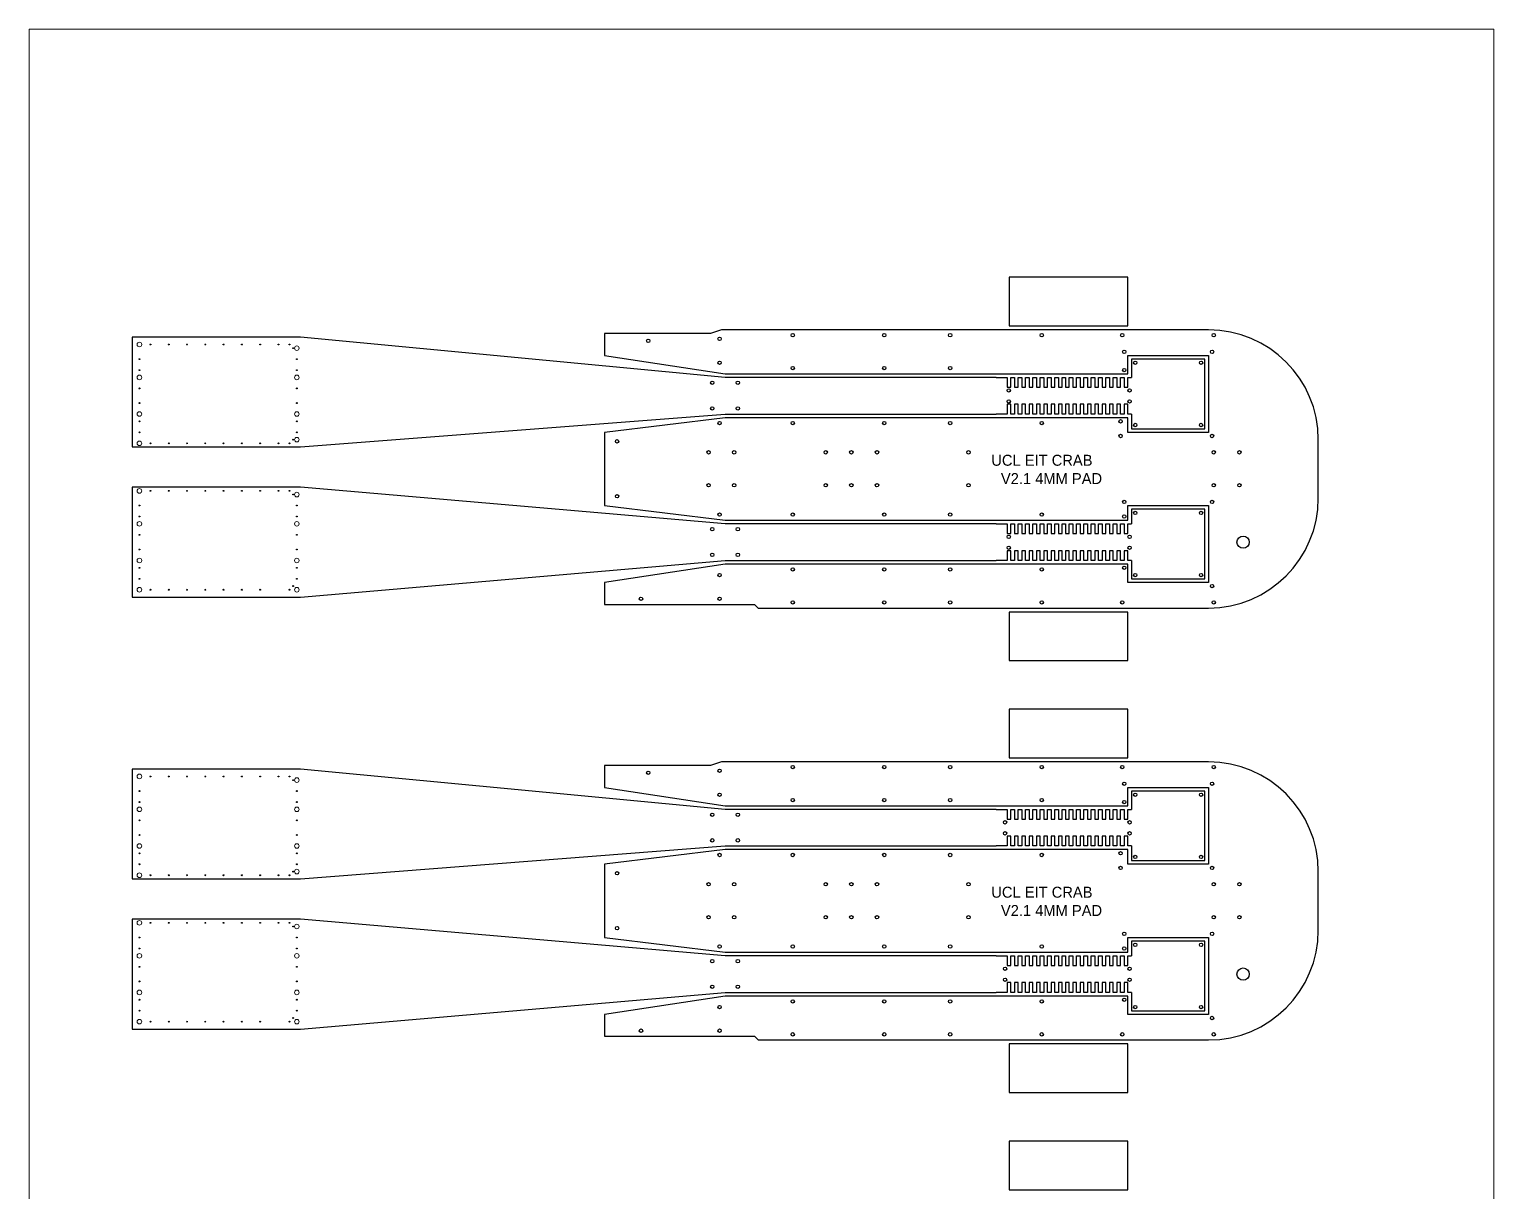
# Model space of a CAD drawing. Header units: millimetres. Extents: x 43.3 to 83.3, y 94.2 to 164.2.
# Drawn here: x 43.29 to 83.29, y 132.45 to 164.21 of the extents above; entities that cross this region are included whole.
import ezdxf

# ---------------------------------------------------------------- set-up
doc = ezdxf.new("R2010")
doc.units = ezdxf.units.MM
doc.layers.add('Foil', color=5, linetype='Continuous')

msp = doc.modelspace()

# ---------------------------------------------------------------- linework, layer by layer
at = {"layer": 'Foil', "linetype": 'Continuous', "lineweight": 0}
for p, q in [((43.292, 94.211), (43.292, 164.211)), ((43.292, 164.211), (83.292, 164.211)), ((83.292, 164.211), (83.292, 94.211))]:
    msp.add_line(p, q, dxfattribs=at)
at = {"layer": 'Foil'}
for p, q in [((73.2, 157.436), (70.057, 157.436)), ((70.057, 157.436), (70.057, 156.11)), ((73.3, 157.436), (73.2, 157.436)), ((73.3, 156.11), (73.3, 157.436)), ((62.2, 156), (61.9, 155.9)), ((69.7, 156), (62.2, 156)), ((73.4, 156), (69.7, 156)), ((70.057, 156.11), (73.2, 156.11)), ((73.2, 156.11), (73.3, 156.11)), ((75.4, 156), (73.4, 156)), ((75.5, 156), (75.4, 156)), ((50.7, 155.8), (46.1, 155.8)), ((46.1, 155.8), (46.1, 152.8)), ((62.3, 154.7), (50.7, 155.8)), ((61.9, 155.9), (59, 155.9)), ((59, 155.9), (59, 155.3)), ((59, 155.3), (62.3, 154.8)), ((73.3, 154.8), (73.3, 155.3)), ((73.3, 155.3), (73.4, 155.3)), ((73.4, 155.3), (75.5, 155.3)), ((75.4, 155.2), (73.4, 155.2)), ((73.4, 155.2), (73.4, 154.7)), ((75.4, 153.3), (75.4, 155.2)), ((75.5, 155.3), (75.5, 154.2)), ((62.3, 154.8), (62.4, 154.8)), ((62.4, 154.8), (67.1, 154.8)), ((67.1, 154.8), (69.7, 154.8)), ((69.7, 154.8), (73.3, 154.8)), ((66.9, 154.7), (62.3, 154.7)), ((69.7, 154.7), (66.9, 154.7)), ((69.7, 154.7), (70, 154.7)), ((70, 154.7), (70, 154.433)), ((70, 154.433), (70.1, 154.433)), ((70.1, 154.433), (70.1, 154.7)), ((70.1, 154.7), (70.2, 154.7)), ((70.2, 154.7), (70.2, 154.433)), ((70.2, 154.433), (70.3, 154.433)), ((70.3, 154.433), (70.3, 154.7)), ((70.3, 154.7), (70.4, 154.7)), ((70.4, 154.7), (70.4, 154.433)), ((70.4, 154.433), (70.5, 154.433)), ((70.5, 154.433), (70.5, 154.7)), ((70.5, 154.7), (70.6, 154.7)), ((70.6, 154.7), (70.6, 154.433)), ((70.6, 154.433), (70.7, 154.433)), ((70.7, 154.433), (70.7, 154.7)), ((70.7, 154.7), (70.8, 154.7)), ((70.8, 154.7), (70.8, 154.433)), ((70.8, 154.433), (70.9, 154.433)), ((70.9, 154.433), (70.9, 154.7)), ((70.9, 154.7), (71, 154.7)), ((71, 154.7), (71, 154.433)), ((71, 154.433), (71.1, 154.433)), ((71.1, 154.433), (71.1, 154.7)), ((71.1, 154.7), (71.2, 154.7)), ((71.2, 154.7), (71.2, 154.433)), ((71.2, 154.433), (71.3, 154.433)), ((71.3, 154.433), (71.3, 154.7)), ((71.3, 154.7), (71.4, 154.7)), ((71.4, 154.7), (71.4, 154.433)), ((71.4, 154.433), (71.5, 154.433)), ((71.5, 154.433), (71.5, 154.7)), ((71.5, 154.7), (71.6, 154.7)), ((71.6, 154.7), (71.6, 154.433)), ((71.6, 154.433), (71.7, 154.433)), ((71.7, 154.433), (71.7, 154.7)), ((71.7, 154.7), (71.8, 154.7)), ((71.8, 154.7), (71.8, 154.433)), ((71.8, 154.433), (71.9, 154.433)), ((71.9, 154.433), (71.9, 154.7)), ((71.9, 154.7), (72, 154.7)), ((72, 154.7), (72, 154.433)), ((72, 154.433), (72.1, 154.433)), ((72.1, 154.433), (72.1, 154.7)), ((72.1, 154.7), (72.2, 154.7)), ((72.2, 154.7), (72.2, 154.433)), ((72.2, 154.433), (72.3, 154.433)), ((72.3, 154.433), (72.3, 154.7)), ((72.3, 154.7), (72.4, 154.7)), ((72.4, 154.7), (72.4, 154.433)), ((72.4, 154.433), (72.5, 154.433)), ((72.5, 154.433), (72.5, 154.7)), ((72.5, 154.7), (72.6, 154.7)), ((72.6, 154.7), (72.6, 154.433)), ((72.6, 154.433), (72.7, 154.433)), ((72.7, 154.433), (72.7, 154.7)), ((72.7, 154.7), (72.8, 154.7)), ((72.8, 154.7), (72.8, 154.433)), ((72.8, 154.433), (72.9, 154.433)), ((72.9, 154.433), (72.9, 154.7)), ((72.9, 154.7), (73, 154.7)), ((73, 154.7), (73, 154.433)), ((73, 154.433), (73.1, 154.433)), ((73.1, 154.433), (73.1, 154.7)), ((73.1, 154.7), (73.2, 154.7)), ((73.2, 154.7), (73.2, 154.433)), ((73.2, 154.433), (73.3, 154.433)), ((73.3, 154.433), (73.3, 154.7)), ((73.3, 154.7), (73.4, 154.7)), ((75.5, 154.2), (75.5, 153.2)), ((50.7, 152.8), (62.3, 153.7)), ((62.3, 153.6), (59, 153.2)), ((62.3, 153.7), (63.2, 153.7)), ((63.3, 153.6), (62.3, 153.6)), ((63.2, 153.7), (66.9, 153.7)), ((67, 153.6), (63.3, 153.6)), ((66.9, 153.7), (69.7, 153.7)), ((69.7, 153.6), (67, 153.6)), ((70, 153.7), (69.7, 153.7)), ((73.2, 153.6), (69.7, 153.6)), ((70.1, 153.967), (70, 153.967)), ((70, 153.967), (70, 153.7)), ((70.1, 153.7), (70.1, 153.967)), ((70.2, 153.7), (70.1, 153.7)), ((70.3, 153.967), (70.2, 153.967)), ((70.2, 153.967), (70.2, 153.7)), ((70.3, 153.7), (70.3, 153.967)), ((70.4, 153.7), (70.3, 153.7)), ((70.5, 153.967), (70.4, 153.967)), ((70.4, 153.967), (70.4, 153.7)), ((70.5, 153.7), (70.5, 153.967)), ((70.6, 153.7), (70.5, 153.7)), ((70.7, 153.967), (70.6, 153.967)), ((70.6, 153.967), (70.6, 153.7)), ((70.7, 153.7), (70.7, 153.967)), ((70.8, 153.7), (70.7, 153.7)), ((70.9, 153.967), (70.8, 153.967)), ((70.8, 153.967), (70.8, 153.7)), ((70.9, 153.7), (70.9, 153.967)), ((71, 153.7), (70.9, 153.7)), ((71.1, 153.967), (71, 153.967)), ((71, 153.967), (71, 153.7)), ((71.1, 153.7), (71.1, 153.967)), ((71.2, 153.7), (71.1, 153.7)), ((71.3, 153.967), (71.2, 153.967)), ((71.2, 153.967), (71.2, 153.7)), ((71.3, 153.7), (71.3, 153.967)), ((71.4, 153.7), (71.3, 153.7)), ((71.5, 153.967), (71.4, 153.967)), ((71.4, 153.967), (71.4, 153.7)), ((71.5, 153.7), (71.5, 153.967)), ((71.6, 153.7), (71.5, 153.7)), ((71.7, 153.967), (71.6, 153.967)), ((71.6, 153.967), (71.6, 153.7)), ((71.7, 153.7), (71.7, 153.967)), ((71.8, 153.7), (71.7, 153.7)), ((71.9, 153.967), (71.8, 153.967)), ((71.8, 153.967), (71.8, 153.7)), ((71.9, 153.7), (71.9, 153.967)), ((72, 153.7), (71.9, 153.7)), ((72.1, 153.967), (72, 153.967)), ((72, 153.967), (72, 153.7)), ((72.1, 153.7), (72.1, 153.967)), ((72.2, 153.7), (72.1, 153.7)), ((72.3, 153.967), (72.2, 153.967)), ((72.2, 153.967), (72.2, 153.7)), ((72.3, 153.7), (72.3, 153.967)), ((72.4, 153.7), (72.3, 153.7)), ((72.5, 153.967), (72.4, 153.967)), ((72.4, 153.967), (72.4, 153.7)), ((72.5, 153.7), (72.5, 153.967)), ((72.6, 153.7), (72.5, 153.7)), ((72.7, 153.967), (72.6, 153.967)), ((72.6, 153.967), (72.6, 153.7)), ((72.7, 153.7), (72.7, 153.967)), ((72.8, 153.7), (72.7, 153.7)), ((72.9, 153.967), (72.8, 153.967)), ((72.8, 153.967), (72.8, 153.7)), ((72.9, 153.7), (72.9, 153.967)), ((73, 153.7), (72.9, 153.7)), ((73.1, 153.967), (73, 153.967)), ((73, 153.967), (73, 153.7)), ((73.1, 153.7), (73.1, 153.967)), ((73.2, 153.7), (73.1, 153.7)), ((73.3, 153.967), (73.2, 153.967)), ((73.2, 153.967), (73.2, 153.7)), ((73.3, 153.6), (73.2, 153.6)), ((73.3, 153.7), (73.3, 153.967)), ((73.4, 153.7), (73.3, 153.7)), ((73.3, 153.2), (73.3, 153.6)), ((73.4, 153.7), (73.4, 153.3)), ((59, 153.2), (59, 151.2)), ((73.4, 153.2), (73.3, 153.2)), ((73.4, 153.3), (75.4, 153.3)), ((75.5, 153.2), (73.4, 153.2)), ((46.1, 152.8), (50.7, 152.8)), ((78.5, 151.4), (78.5, 153)), ((50.7, 151.7), (46.1, 151.7)), ((46.1, 151.7), (46.1, 148.7)), ((62.3, 150.7), (50.7, 151.7)), ((59, 151.2), (62.3, 150.8)), ((73.3, 150.8), (73.3, 151.2)), ((73.3, 151.2), (73.4, 151.2)), ((73.4, 151.2), (75.5, 151.2)), ((75.5, 151.2), (75.5, 150.2)), ((62.3, 150.8), (63.4, 150.8)), ((63.4, 150.8), (67, 150.8)), ((67, 150.8), (69.7, 150.8)), ((69.7, 150.8), (73.3, 150.8)), ((75.4, 151.1), (73.4, 151.1)), ((73.4, 151.1), (73.4, 150.7)), ((75.4, 149.2), (75.4, 151.1)), ((63.3, 150.7), (62.3, 150.7)), ((66.9, 150.7), (63.3, 150.7)), ((69.7, 150.7), (66.9, 150.7)), ((69.7, 150.7), (70, 150.7)), ((70, 150.7), (70, 150.433)), ((70, 150.433), (70.1, 150.433)), ((70.1, 150.433), (70.1, 150.7)), ((70.1, 150.7), (70.2, 150.7)), ((70.2, 150.7), (70.2, 150.433)), ((70.2, 150.433), (70.3, 150.433)), ((70.3, 150.433), (70.3, 150.7)), ((70.3, 150.7), (70.4, 150.7)), ((70.4, 150.7), (70.4, 150.433)), ((70.4, 150.433), (70.5, 150.433)), ((70.5, 150.433), (70.5, 150.7)), ((70.5, 150.7), (70.6, 150.7)), ((70.6, 150.7), (70.6, 150.433)), ((70.6, 150.433), (70.7, 150.433)), ((70.7, 150.433), (70.7, 150.7)), ((70.7, 150.7), (70.8, 150.7)), ((70.8, 150.7), (70.8, 150.433)), ((70.8, 150.433), (70.9, 150.433)), ((70.9, 150.433), (70.9, 150.7)), ((70.9, 150.7), (71, 150.7)), ((71, 150.7), (71, 150.433)), ((71, 150.433), (71.1, 150.433)), ((71.1, 150.433), (71.1, 150.7)), ((71.1, 150.7), (71.2, 150.7)), ((71.2, 150.7), (71.2, 150.433)), ((71.2, 150.433), (71.3, 150.433)), ((71.3, 150.433), (71.3, 150.7)), ((71.3, 150.7), (71.4, 150.7)), ((71.4, 150.7), (71.4, 150.433)), ((71.4, 150.433), (71.5, 150.433)), ((71.5, 150.433), (71.5, 150.7)), ((71.5, 150.7), (71.6, 150.7)), ((71.6, 150.7), (71.6, 150.433)), ((71.6, 150.433), (71.7, 150.433)), ((71.7, 150.433), (71.7, 150.7)), ((71.7, 150.7), (71.8, 150.7)), ((71.8, 150.7), (71.8, 150.433)), ((71.8, 150.433), (71.9, 150.433)), ((71.9, 150.433), (71.9, 150.7)), ((71.9, 150.7), (72, 150.7)), ((72, 150.7), (72, 150.433)), ((72, 150.433), (72.1, 150.433)), ((72.1, 150.433), (72.1, 150.7)), ((72.1, 150.7), (72.2, 150.7)), ((72.2, 150.7), (72.2, 150.433)), ((72.2, 150.433), (72.3, 150.433)), ((72.3, 150.433), (72.3, 150.7)), ((72.3, 150.7), (72.4, 150.7)), ((72.4, 150.7), (72.4, 150.433)), ((72.4, 150.433), (72.5, 150.433)), ((72.5, 150.433), (72.5, 150.7)), ((72.5, 150.7), (72.6, 150.7)), ((72.6, 150.7), (72.6, 150.433)), ((72.6, 150.433), (72.7, 150.433)), ((72.7, 150.433), (72.7, 150.7)), ((72.7, 150.7), (72.8, 150.7)), ((72.8, 150.7), (72.8, 150.433)), ((72.8, 150.433), (72.9, 150.433)), ((72.9, 150.433), (72.9, 150.7)), ((72.9, 150.7), (73, 150.7)), ((73, 150.7), (73, 150.433)), ((73, 150.433), (73.1, 150.433)), ((73.1, 150.433), (73.1, 150.7)), ((73.1, 150.7), (73.2, 150.7)), ((73.2, 150.7), (73.2, 150.433)), ((73.2, 150.433), (73.3, 150.433)), ((73.3, 150.433), (73.3, 150.7)), ((73.3, 150.7), (73.4, 150.7)), ((75.5, 150.2), (75.5, 149.1)), ((50.7, 148.7), (62.3, 149.7)), ((62.3, 149.6), (59, 149.1)), ((62.3, 149.7), (63.2, 149.7)), ((63.4, 149.6), (62.3, 149.6)), ((63.2, 149.7), (66.9, 149.7)), ((67.1, 149.6), (63.4, 149.6)), ((66.9, 149.7), (69.7, 149.7)), ((69.7, 149.6), (67.1, 149.6)), ((70, 149.7), (69.7, 149.7)), ((73.2, 149.6), (69.7, 149.6)), ((70.1, 149.967), (70, 149.967)), ((70, 149.967), (70, 149.7)), ((70.1, 149.7), (70.1, 149.967)), ((70.2, 149.7), (70.1, 149.7)), ((70.3, 149.967), (70.2, 149.967)), ((70.2, 149.967), (70.2, 149.7)), ((70.3, 149.7), (70.3, 149.967)), ((70.4, 149.7), (70.3, 149.7)), ((70.5, 149.967), (70.4, 149.967)), ((70.4, 149.967), (70.4, 149.7)), ((70.5, 149.7), (70.5, 149.967)), ((70.6, 149.7), (70.5, 149.7)), ((70.7, 149.967), (70.6, 149.967)), ((70.6, 149.967), (70.6, 149.7)), ((70.7, 149.7), (70.7, 149.967)), ((70.8, 149.7), (70.7, 149.7)), ((70.9, 149.967), (70.8, 149.967)), ((70.8, 149.967), (70.8, 149.7)), ((70.9, 149.7), (70.9, 149.967)), ((71, 149.7), (70.9, 149.7)), ((71.1, 149.967), (71, 149.967)), ((71, 149.967), (71, 149.7)), ((71.1, 149.7), (71.1, 149.967)), ((71.2, 149.7), (71.1, 149.7)), ((71.3, 149.967), (71.2, 149.967)), ((71.2, 149.967), (71.2, 149.7)), ((71.3, 149.7), (71.3, 149.967)), ((71.4, 149.7), (71.3, 149.7)), ((71.5, 149.967), (71.4, 149.967)), ((71.4, 149.967), (71.4, 149.7)), ((71.5, 149.7), (71.5, 149.967)), ((71.6, 149.7), (71.5, 149.7)), ((71.7, 149.967), (71.6, 149.967)), ((71.6, 149.967), (71.6, 149.7)), ((71.7, 149.7), (71.7, 149.967)), ((71.8, 149.7), (71.7, 149.7)), ((71.9, 149.967), (71.8, 149.967)), ((71.8, 149.967), (71.8, 149.7)), ((71.9, 149.7), (71.9, 149.967)), ((72, 149.7), (71.9, 149.7)), ((72.1, 149.967), (72, 149.967)), ((72, 149.967), (72, 149.7)), ((72.1, 149.7), (72.1, 149.967)), ((72.2, 149.7), (72.1, 149.7)), ((72.3, 149.967), (72.2, 149.967)), ((72.2, 149.967), (72.2, 149.7)), ((72.3, 149.7), (72.3, 149.967)), ((72.4, 149.7), (72.3, 149.7)), ((72.5, 149.967), (72.4, 149.967)), ((72.4, 149.967), (72.4, 149.7)), ((72.5, 149.7), (72.5, 149.967)), ((72.6, 149.7), (72.5, 149.7)), ((72.7, 149.967), (72.6, 149.967)), ((72.6, 149.967), (72.6, 149.7)), ((72.7, 149.7), (72.7, 149.967)), ((72.8, 149.7), (72.7, 149.7)), ((72.9, 149.967), (72.8, 149.967)), ((72.8, 149.967), (72.8, 149.7)), ((72.9, 149.7), (72.9, 149.967)), ((73, 149.7), (72.9, 149.7)), ((73.1, 149.967), (73, 149.967)), ((73, 149.967), (73, 149.7)), ((73.1, 149.7), (73.1, 149.967)), ((73.2, 149.7), (73.1, 149.7)), ((73.3, 149.967), (73.2, 149.967)), ((73.2, 149.967), (73.2, 149.7)), ((73.3, 149.6), (73.2, 149.6)), ((73.3, 149.7), (73.3, 149.967)), ((73.4, 149.7), (73.3, 149.7)), ((73.3, 149.1), (73.3, 149.6)), ((73.4, 149.7), (73.4, 149.2)), ((73.4, 149.2), (75.4, 149.2)), ((59, 149.1), (59, 148.5)), ((73.4, 149.1), (73.3, 149.1)), ((75.5, 149.1), (73.4, 149.1)), ((46.1, 148.7), (50.7, 148.7)), ((59, 148.5), (63.1, 148.5)), ((63.1, 148.5), (63.2, 148.4)), ((63.2, 148.4), (69.7, 148.4)), ((69.7, 148.4), (73.2, 148.4)), ((73.2, 148.4), (75.4, 148.4)), ((75.4, 148.4), (75.5, 148.4)), ((73.2, 148.291), (70.057, 148.291)), ((70.057, 148.291), (70.057, 146.965)), ((73.3, 148.291), (73.2, 148.291)), ((73.3, 146.965), (73.3, 148.291)), ((70.057, 146.965), (73.2, 146.965)), ((73.2, 146.965), (73.3, 146.965)), ((73.2, 145.636), (70.057, 145.636)), ((70.057, 145.636), (70.057, 144.31)), ((73.3, 145.636), (73.2, 145.636)), ((73.3, 144.31), (73.3, 145.636)), ((50.7, 144), (46.1, 144)), ((46.1, 144), (46.1, 141)), ((62.3, 142.9), (50.7, 144)), ((61.9, 144.1), (59, 144.1)), ((59, 144.1), (59, 143.5)), ((62.2, 144.2), (61.9, 144.1)), ((69.7, 144.2), (62.2, 144.2)), ((73.4, 144.2), (69.7, 144.2)), ((70.057, 144.31), (73.2, 144.31)), ((73.2, 144.31), (73.3, 144.31)), ((75.4, 144.2), (73.4, 144.2)), ((75.5, 144.2), (75.4, 144.2)), ((59, 143.5), (62.3, 143)), ((73.3, 143), (73.3, 143.5)), ((73.3, 143.5), (73.4, 143.5)), ((73.4, 143.5), (75.5, 143.5)), ((75.4, 143.4), (73.4, 143.4)), ((73.4, 143.4), (73.4, 142.9)), ((75.4, 141.5), (75.4, 143.4)), ((75.5, 143.5), (75.5, 142.4)), ((62.3, 143), (62.4, 143)), ((66.9, 142.9), (62.3, 142.9)), ((62.4, 143), (67.1, 143)), ((69.7, 142.9), (66.9, 142.9)), ((67.1, 143), (69.7, 143)), ((69.7, 143), (73.3, 143)), ((69.7, 142.9), (70, 142.9)), ((70, 142.9), (70, 142.633)), ((70.1, 142.633), (70.1, 142.9)), ((70.1, 142.9), (70.2, 142.9)), ((70.2, 142.9), (70.2, 142.633)), ((70.3, 142.633), (70.3, 142.9)), ((70.3, 142.9), (70.4, 142.9)), ((70.4, 142.9), (70.4, 142.633)), ((70.5, 142.633), (70.5, 142.9)), ((70.5, 142.9), (70.6, 142.9)), ((70.6, 142.9), (70.6, 142.633)), ((70.7, 142.633), (70.7, 142.9)), ((70.7, 142.9), (70.8, 142.9)), ((70.8, 142.9), (70.8, 142.633)), ((70.9, 142.633), (70.9, 142.9)), ((70.9, 142.9), (71, 142.9)), ((71, 142.9), (71, 142.633)), ((71.1, 142.633), (71.1, 142.9)), ((71.1, 142.9), (71.2, 142.9)), ((71.2, 142.9), (71.2, 142.633)), ((71.3, 142.633), (71.3, 142.9)), ((71.3, 142.9), (71.4, 142.9)), ((71.4, 142.9), (71.4, 142.633)), ((71.5, 142.633), (71.5, 142.9)), ((71.5, 142.9), (71.6, 142.9)), ((71.6, 142.9), (71.6, 142.633)), ((71.7, 142.633), (71.7, 142.9)), ((71.7, 142.9), (71.8, 142.9)), ((71.8, 142.9), (71.8, 142.633)), ((71.9, 142.633), (71.9, 142.9)), ((71.9, 142.9), (72, 142.9)), ((72, 142.9), (72, 142.633)), ((72.1, 142.633), (72.1, 142.9)), ((72.1, 142.9), (72.2, 142.9)), ((72.2, 142.9), (72.2, 142.633)), ((72.3, 142.633), (72.3, 142.9)), ((72.3, 142.9), (72.4, 142.9)), ((72.4, 142.9), (72.4, 142.633)), ((72.5, 142.633), (72.5, 142.9)), ((72.5, 142.9), (72.6, 142.9)), ((72.6, 142.9), (72.6, 142.633)), ((72.7, 142.633), (72.7, 142.9)), ((72.7, 142.9), (72.8, 142.9)), ((72.8, 142.9), (72.8, 142.633)), ((72.9, 142.633), (72.9, 142.9)), ((72.9, 142.9), (73, 142.9)), ((73, 142.9), (73, 142.633)), ((73.1, 142.633), (73.1, 142.9)), ((73.1, 142.9), (73.2, 142.9)), ((73.2, 142.9), (73.2, 142.633)), ((73.3, 142.633), (73.3, 142.9)), ((73.3, 142.9), (73.4, 142.9)), ((70, 142.633), (70.1, 142.633)), ((70.2, 142.633), (70.3, 142.633)), ((70.4, 142.633), (70.5, 142.633)), ((70.6, 142.633), (70.7, 142.633)), ((70.8, 142.633), (70.9, 142.633)), ((71, 142.633), (71.1, 142.633)), ((71.2, 142.633), (71.3, 142.633)), ((71.4, 142.633), (71.5, 142.633)), ((71.6, 142.633), (71.7, 142.633)), ((71.8, 142.633), (71.9, 142.633)), ((72, 142.633), (72.1, 142.633)), ((72.2, 142.633), (72.3, 142.633)), ((72.4, 142.633), (72.5, 142.633)), ((72.6, 142.633), (72.7, 142.633)), ((72.8, 142.633), (72.9, 142.633)), ((73, 142.633), (73.1, 142.633)), ((73.2, 142.633), (73.3, 142.633)), ((75.5, 142.4), (75.5, 141.4)), ((70.1, 142.167), (70, 142.167)), ((70, 142.167), (70, 141.9)), ((70.1, 141.9), (70.1, 142.167)), ((70.3, 142.167), (70.2, 142.167)), ((70.2, 142.167), (70.2, 141.9)), ((70.3, 141.9), (70.3, 142.167)), ((70.5, 142.167), (70.4, 142.167)), ((70.4, 142.167), (70.4, 141.9)), ((70.5, 141.9), (70.5, 142.167)), ((70.7, 142.167), (70.6, 142.167)), ((70.6, 142.167), (70.6, 141.9)), ((70.7, 141.9), (70.7, 142.167)), ((70.9, 142.167), (70.8, 142.167)), ((70.8, 142.167), (70.8, 141.9)), ((70.9, 141.9), (70.9, 142.167)), ((71.1, 142.167), (71, 142.167)), ((71, 142.167), (71, 141.9)), ((71.1, 141.9), (71.1, 142.167)), ((71.3, 142.167), (71.2, 142.167)), ((71.2, 142.167), (71.2, 141.9)), ((71.3, 141.9), (71.3, 142.167)), ((71.5, 142.167), (71.4, 142.167)), ((71.4, 142.167), (71.4, 141.9)), ((71.5, 141.9), (71.5, 142.167)), ((71.7, 142.167), (71.6, 142.167)), ((71.6, 142.167), (71.6, 141.9)), ((71.7, 141.9), (71.7, 142.167)), ((71.9, 142.167), (71.8, 142.167)), ((71.8, 142.167), (71.8, 141.9)), ((71.9, 141.9), (71.9, 142.167)), ((72.1, 142.167), (72, 142.167)), ((72, 142.167), (72, 141.9)), ((72.1, 141.9), (72.1, 142.167)), ((72.3, 142.167), (72.2, 142.167)), ((72.2, 142.167), (72.2, 141.9)), ((72.3, 141.9), (72.3, 142.167)), ((72.5, 142.167), (72.4, 142.167)), ((72.4, 142.167), (72.4, 141.9)), ((72.5, 141.9), (72.5, 142.167)), ((72.7, 142.167), (72.6, 142.167)), ((72.6, 142.167), (72.6, 141.9)), ((72.7, 141.9), (72.7, 142.167)), ((72.9, 142.167), (72.8, 142.167)), ((72.8, 142.167), (72.8, 141.9)), ((72.9, 141.9), (72.9, 142.167)), ((73.1, 142.167), (73, 142.167)), ((73, 142.167), (73, 141.9)), ((73.1, 141.9), (73.1, 142.167)), ((73.3, 142.167), (73.2, 142.167)), ((73.2, 142.167), (73.2, 141.9)), ((73.3, 141.9), (73.3, 142.167)), ((50.7, 141), (62.3, 141.9)), ((62.3, 141.8), (59, 141.4)), ((62.3, 141.9), (63.2, 141.9)), ((63.3, 141.8), (62.3, 141.8)), ((63.2, 141.9), (66.9, 141.9)), ((67, 141.8), (63.3, 141.8)), ((66.9, 141.9), (69.7, 141.9)), ((69.7, 141.8), (67, 141.8)), ((70, 141.9), (69.7, 141.9)), ((73.2, 141.8), (69.7, 141.8)), ((70.2, 141.9), (70.1, 141.9)), ((70.4, 141.9), (70.3, 141.9)), ((70.6, 141.9), (70.5, 141.9)), ((70.8, 141.9), (70.7, 141.9)), ((71, 141.9), (70.9, 141.9)), ((71.2, 141.9), (71.1, 141.9)), ((71.4, 141.9), (71.3, 141.9)), ((71.6, 141.9), (71.5, 141.9)), ((71.8, 141.9), (71.7, 141.9)), ((72, 141.9), (71.9, 141.9)), ((72.2, 141.9), (72.1, 141.9)), ((72.4, 141.9), (72.3, 141.9)), ((72.6, 141.9), (72.5, 141.9)), ((72.8, 141.9), (72.7, 141.9)), ((73, 141.9), (72.9, 141.9)), ((73.2, 141.9), (73.1, 141.9)), ((73.3, 141.8), (73.2, 141.8)), ((73.4, 141.9), (73.3, 141.9)), ((73.3, 141.4), (73.3, 141.8)), ((73.4, 141.9), (73.4, 141.5)), ((59, 141.4), (59, 139.4)), ((73.4, 141.4), (73.3, 141.4)), ((73.4, 141.5), (75.4, 141.5)), ((75.5, 141.4), (73.4, 141.4)), ((78.5, 139.6), (78.5, 141.2)), ((46.1, 141), (50.7, 141)), ((50.7, 139.9), (46.1, 139.9)), ((46.1, 139.9), (46.1, 136.9)), ((62.3, 138.9), (50.7, 139.9)), ((59, 139.4), (62.3, 139)), ((73.3, 139), (73.3, 139.4)), ((73.3, 139.4), (73.4, 139.4)), ((73.4, 139.4), (75.5, 139.4)), ((75.4, 139.3), (73.4, 139.3)), ((73.4, 139.3), (73.4, 138.9)), ((75.4, 137.4), (75.4, 139.3)), ((75.5, 139.4), (75.5, 138.4)), ((62.3, 139), (63.4, 139)), ((63.3, 138.9), (62.3, 138.9)), ((66.9, 138.9), (63.3, 138.9)), ((63.4, 139), (67, 139)), ((69.7, 138.9), (66.9, 138.9)), ((67, 139), (69.7, 139)), ((69.7, 139), (73.3, 139)), ((69.7, 138.9), (70, 138.9)), ((70, 138.9), (70, 138.633)), ((70.1, 138.633), (70.1, 138.9)), ((70.1, 138.9), (70.2, 138.9)), ((70.2, 138.9), (70.2, 138.633)), ((70.3, 138.633), (70.3, 138.9)), ((70.3, 138.9), (70.4, 138.9)), ((70.4, 138.9), (70.4, 138.633)), ((70.5, 138.633), (70.5, 138.9)), ((70.5, 138.9), (70.6, 138.9)), ((70.6, 138.9), (70.6, 138.633)), ((70.7, 138.633), (70.7, 138.9)), ((70.7, 138.9), (70.8, 138.9)), ((70.8, 138.9), (70.8, 138.633)), ((70.9, 138.633), (70.9, 138.9)), ((70.9, 138.9), (71, 138.9)), ((71, 138.9), (71, 138.633)), ((71.1, 138.633), (71.1, 138.9)), ((71.1, 138.9), (71.2, 138.9)), ((71.2, 138.9), (71.2, 138.633)), ((71.3, 138.633), (71.3, 138.9)), ((71.3, 138.9), (71.4, 138.9)), ((71.4, 138.9), (71.4, 138.633)), ((71.5, 138.633), (71.5, 138.9)), ((71.5, 138.9), (71.6, 138.9)), ((71.6, 138.9), (71.6, 138.633)), ((71.7, 138.633), (71.7, 138.9)), ((71.7, 138.9), (71.8, 138.9)), ((71.8, 138.9), (71.8, 138.633)), ((71.9, 138.633), (71.9, 138.9)), ((71.9, 138.9), (72, 138.9)), ((72, 138.9), (72, 138.633)), ((72.1, 138.633), (72.1, 138.9)), ((72.1, 138.9), (72.2, 138.9)), ((72.2, 138.9), (72.2, 138.633)), ((72.3, 138.633), (72.3, 138.9)), ((72.3, 138.9), (72.4, 138.9)), ((72.4, 138.9), (72.4, 138.633)), ((72.5, 138.633), (72.5, 138.9)), ((72.5, 138.9), (72.6, 138.9)), ((72.6, 138.9), (72.6, 138.633)), ((72.7, 138.633), (72.7, 138.9)), ((72.7, 138.9), (72.8, 138.9)), ((72.8, 138.9), (72.8, 138.633)), ((72.9, 138.633), (72.9, 138.9)), ((72.9, 138.9), (73, 138.9)), ((73, 138.9), (73, 138.633)), ((73.1, 138.633), (73.1, 138.9)), ((73.1, 138.9), (73.2, 138.9)), ((73.2, 138.9), (73.2, 138.633)), ((73.3, 138.633), (73.3, 138.9)), ((73.3, 138.9), (73.4, 138.9)), ((70, 138.633), (70.1, 138.633)), ((70.2, 138.633), (70.3, 138.633)), ((70.4, 138.633), (70.5, 138.633)), ((70.6, 138.633), (70.7, 138.633)), ((70.8, 138.633), (70.9, 138.633)), ((71, 138.633), (71.1, 138.633)), ((71.2, 138.633), (71.3, 138.633)), ((71.4, 138.633), (71.5, 138.633)), ((71.6, 138.633), (71.7, 138.633)), ((71.8, 138.633), (71.9, 138.633)), ((72, 138.633), (72.1, 138.633)), ((72.2, 138.633), (72.3, 138.633)), ((72.4, 138.633), (72.5, 138.633)), ((72.6, 138.633), (72.7, 138.633)), ((72.8, 138.633), (72.9, 138.633)), ((73, 138.633), (73.1, 138.633)), ((73.2, 138.633), (73.3, 138.633)), ((75.5, 138.4), (75.5, 137.3)), ((70.1, 138.167), (70, 138.167)), ((70, 138.167), (70, 137.9)), ((70.1, 137.9), (70.1, 138.167)), ((70.3, 138.167), (70.2, 138.167)), ((70.2, 138.167), (70.2, 137.9)), ((70.3, 137.9), (70.3, 138.167)), ((70.5, 138.167), (70.4, 138.167)), ((70.4, 138.167), (70.4, 137.9)), ((70.5, 137.9), (70.5, 138.167)), ((70.7, 138.167), (70.6, 138.167)), ((70.6, 138.167), (70.6, 137.9)), ((70.7, 137.9), (70.7, 138.167)), ((70.9, 138.167), (70.8, 138.167)), ((70.8, 138.167), (70.8, 137.9)), ((70.9, 137.9), (70.9, 138.167)), ((71.1, 138.167), (71, 138.167)), ((71, 138.167), (71, 137.9)), ((71.1, 137.9), (71.1, 138.167)), ((71.3, 138.167), (71.2, 138.167)), ((71.2, 138.167), (71.2, 137.9)), ((71.3, 137.9), (71.3, 138.167)), ((71.5, 138.167), (71.4, 138.167)), ((71.4, 138.167), (71.4, 137.9)), ((71.5, 137.9), (71.5, 138.167)), ((71.7, 138.167), (71.6, 138.167)), ((71.6, 138.167), (71.6, 137.9)), ((71.7, 137.9), (71.7, 138.167)), ((71.9, 138.167), (71.8, 138.167)), ((71.8, 138.167), (71.8, 137.9)), ((71.9, 137.9), (71.9, 138.167)), ((72.1, 138.167), (72, 138.167)), ((72, 138.167), (72, 137.9)), ((72.1, 137.9), (72.1, 138.167)), ((72.3, 138.167), (72.2, 138.167)), ((72.2, 138.167), (72.2, 137.9)), ((72.3, 137.9), (72.3, 138.167)), ((72.5, 138.167), (72.4, 138.167)), ((72.4, 138.167), (72.4, 137.9)), ((72.5, 137.9), (72.5, 138.167)), ((72.7, 138.167), (72.6, 138.167)), ((72.6, 138.167), (72.6, 137.9)), ((72.7, 137.9), (72.7, 138.167)), ((72.9, 138.167), (72.8, 138.167)), ((72.8, 138.167), (72.8, 137.9)), ((72.9, 137.9), (72.9, 138.167)), ((73.1, 138.167), (73, 138.167)), ((73, 138.167), (73, 137.9)), ((73.1, 137.9), (73.1, 138.167)), ((73.3, 138.167), (73.2, 138.167)), ((73.2, 138.167), (73.2, 137.9)), ((73.3, 137.9), (73.3, 138.167)), ((50.7, 136.9), (62.3, 137.9)), ((62.3, 137.8), (59, 137.3)), ((62.3, 137.9), (63.2, 137.9)), ((63.4, 137.8), (62.3, 137.8)), ((63.2, 137.9), (66.9, 137.9)), ((67.1, 137.8), (63.4, 137.8)), ((66.9, 137.9), (69.7, 137.9)), ((69.7, 137.8), (67.1, 137.8)), ((70, 137.9), (69.7, 137.9)), ((73.2, 137.8), (69.7, 137.8)), ((70.2, 137.9), (70.1, 137.9)), ((70.4, 137.9), (70.3, 137.9)), ((70.6, 137.9), (70.5, 137.9)), ((70.8, 137.9), (70.7, 137.9)), ((71, 137.9), (70.9, 137.9)), ((71.2, 137.9), (71.1, 137.9)), ((71.4, 137.9), (71.3, 137.9)), ((71.6, 137.9), (71.5, 137.9)), ((71.8, 137.9), (71.7, 137.9)), ((72, 137.9), (71.9, 137.9)), ((72.2, 137.9), (72.1, 137.9)), ((72.4, 137.9), (72.3, 137.9)), ((72.6, 137.9), (72.5, 137.9)), ((72.8, 137.9), (72.7, 137.9)), ((73, 137.9), (72.9, 137.9)), ((73.2, 137.9), (73.1, 137.9)), ((73.3, 137.8), (73.2, 137.8)), ((73.4, 137.9), (73.3, 137.9)), ((73.3, 137.3), (73.3, 137.8)), ((73.4, 137.9), (73.4, 137.4)), ((59, 137.3), (59, 136.7)), ((73.4, 137.3), (73.3, 137.3)), ((73.4, 137.4), (75.4, 137.4)), ((75.5, 137.3), (73.4, 137.3)), ((46.1, 136.9), (50.7, 136.9)), ((59, 136.7), (63.1, 136.7)), ((63.1, 136.7), (63.2, 136.6)), ((63.2, 136.6), (69.7, 136.6)), ((69.7, 136.6), (73.2, 136.6)), ((73.2, 136.491), (70.057, 136.491)), ((70.057, 136.491), (70.057, 135.165)), ((73.2, 136.6), (75.4, 136.6)), ((73.3, 136.491), (73.2, 136.491)), ((73.3, 135.165), (73.3, 136.491)), ((75.4, 136.6), (75.5, 136.6)), ((70.057, 135.165), (73.2, 135.165)), ((73.2, 135.165), (73.3, 135.165)), ((73.2, 133.836), (70.057, 133.836)), ((70.057, 133.836), (70.057, 132.51)), ((73.3, 133.836), (73.2, 133.836)), ((73.3, 132.51), (73.3, 133.836)), ((70.057, 132.51), (73.2, 132.51)), ((73.2, 132.51), (73.3, 132.51))]:
    msp.add_line(p, q, dxfattribs=at)
at = {"layer": 'Foil', "linetype": 'Continuous', "lineweight": 0}
for centre in [(46.3, 155.6), (50.6, 155.5), (46.3, 154.7), (50.6, 154.7), (46.3, 153.7), (50.6, 153.7), (46.3, 152.9), (50.6, 153), (46.3, 151.6), (50.6, 151.5), (46.3, 150.7), (50.6, 150.7), (46.3, 149.7), (50.6, 149.7), (46.3, 148.9), (50.6, 148.9), (46.3, 143.8), (50.6, 143.7), (46.3, 142.9), (50.6, 142.9), (46.3, 141.9), (50.6, 141.9), (50.6, 141.2), (46.3, 141.1), (46.3, 139.8), (50.6, 139.7), (46.3, 138.9), (50.6, 138.9), (46.3, 137.9), (50.6, 137.9), (46.3, 137.1), (50.6, 137.1)]:
    msp.add_circle(centre, 0.0626, dxfattribs=at)
at = {"layer": 'Foil'}
for centre, radius in [((46.6, 155.6), 0.0114), ((47.1, 155.6), 0.0114), ((47.6, 155.6), 0.0114), ((48.1, 155.6), 0.0114), ((48.6, 155.6), 0.0114), ((49.1, 155.6), 0.0114), ((49.6, 155.6), 0.0114), ((50.1, 155.6), 0.0114), ((50.4, 155.6), 0.0114), ((60.2, 155.7), 0.0463), ((62.146, 155.754), 0.0463), ((64.146, 155.854), 0.0463), ((66.646, 155.854), 0.0463), ((68.446, 155.854), 0.0463), ((70.946, 155.854), 0.0463), ((73.146, 155.854), 0.0463), ((75.646, 155.854), 0.0463), ((46.3, 155.2), 0.0114), ((50.5, 155.5), 0.0114), ((50.6, 155.2), 0.0114), ((73.2, 155.4), 0.0463), ((75.6, 155.4), 0.0463), ((46.3, 154.9), 0.0114), ((50.6, 154.9), 0.0114), ((62.146, 155.1), 0.0463), ((64.146, 154.954), 0.0463), ((66.646, 154.954), 0.0463), ((68.446, 154.954), 0.0463), ((73.2, 154.9), 0.0463), ((73.5, 155.1), 0.0463), ((75.3, 155.1), 0.0463), ((46.3, 154.4), 0.0114), ((50.6, 154.4), 0.0114), ((61.946, 154.554), 0.0463), ((62.646, 154.554), 0.0463), ((46.3, 154), 0.0114), ((50.6, 154), 0.0114), ((70.046, 154.346), 0.0463), ((70.046, 154.046), 0.0463), ((73.346, 154.346), 0.0463), ((73.346, 154.046), 0.0463), ((61.946, 153.854), 0.0463), ((62.646, 153.854), 0.0463), ((46.3, 153.5), 0.0114), ((46.3, 153.2), 0.0114), ((50.6, 153.5), 0.0114), ((50.6, 153.2), 0.0114), ((62.146, 153.454), 0.0463), ((64.146, 153.454), 0.0463), ((66.646, 153.454), 0.0463), ((68.446, 153.454), 0.0463), ((70.946, 153.454), 0.0463), ((73.1, 153.5), 0.0463), ((73.5, 153.4), 0.0463), ((75.3, 153.4), 0.0463), ((46.6, 152.9), 0.0114), ((47.1, 152.9), 0.0114), ((47.6, 152.9), 0.0114), ((48.1, 152.9), 0.0114), ((48.6, 152.9), 0.0114), ((49.1, 152.9), 0.0114), ((49.6, 152.9), 0.0114), ((50.1, 152.9), 0.0114), ((50.4, 152.9), 0.0114), ((50.5, 153), 0.0114), ((59.346, 152.954), 0.0463), ((73.1, 153.1), 0.0463), ((75.6, 153.1), 0.0463), ((61.846, 152.654), 0.0463), ((62.546, 152.654), 0.0463), ((65.046, 152.654), 0.0463), ((65.746, 152.654), 0.0463), ((66.446, 152.654), 0.0463), ((68.946, 152.654), 0.0463), ((75.646, 152.654), 0.0463), ((76.346, 152.654), 0.0463), ((46.6, 151.6), 0.0114), ((47.1, 151.6), 0.0114), ((47.6, 151.6), 0.0114), ((48.1, 151.6), 0.0114), ((48.6, 151.6), 0.0114), ((49.1, 151.6), 0.0114), ((49.6, 151.6), 0.0114), ((50.1, 151.6), 0.0114), ((50.4, 151.6), 0.0114), ((61.846, 151.754), 0.0463), ((62.546, 151.754), 0.0463), ((65.046, 151.754), 0.0463), ((65.746, 151.754), 0.0463), ((66.446, 151.754), 0.0463), ((68.946, 151.754), 0.0463), ((75.646, 151.754), 0.0463), ((76.346, 151.754), 0.0463), ((46.3, 151.2), 0.0114), ((50.5, 151.5), 0.0114), ((50.6, 151.2), 0.0114), ((59.346, 151.454), 0.0463), ((73.2, 151.3), 0.0463), ((75.6, 151.3), 0.0463), ((46.3, 150.9), 0.0114), ((50.6, 150.9), 0.0114), ((62.146, 150.954), 0.0463), ((64.146, 150.954), 0.0463), ((66.646, 150.954), 0.0463), ((68.446, 150.954), 0.0463), ((70.946, 150.954), 0.0463), ((73.2, 150.9), 0.0463), ((73.5, 151), 0.0463), ((75.3, 151), 0.0463), ((46.3, 150.4), 0.0114), ((50.6, 150.4), 0.0114), ((61.946, 150.554), 0.0463), ((62.646, 150.554), 0.0463), ((46.3, 150), 0.0114), ((50.6, 150), 0.0114), ((70.046, 150.346), 0.0463), ((70.046, 150.046), 0.0463), ((73.346, 150.346), 0.0463), ((73.346, 150.046), 0.0463), ((76.446, 150.2), 0.168), ((61.946, 149.854), 0.0463), ((62.646, 149.854), 0.0463), ((46.3, 149.5), 0.0114), ((46.3, 149.2), 0.0114), ((50.6, 149.5), 0.0114), ((50.6, 149.2), 0.0114), ((62.146, 149.3), 0.0463), ((64.146, 149.454), 0.0463), ((66.646, 149.454), 0.0463), ((68.446, 149.454), 0.0463), ((70.946, 149.454), 0.0463), ((73.2, 149.5), 0.0463), ((73.5, 149.3), 0.0463), ((75.3, 149.3), 0.0463), ((46.6, 148.9), 0.0114), ((47.1, 148.9), 0.0114), ((47.6, 148.9), 0.0114), ((48.1, 148.9), 0.0114), ((48.6, 148.9), 0.0114), ((49.1, 148.9), 0.0114), ((49.6, 148.9), 0.0114), ((50.4, 148.9), 0.0114), ((50.5, 149), 0.0114), ((75.6, 149), 0.0463), ((60, 148.654), 0.0463), ((62.146, 148.654), 0.0463), ((64.146, 148.554), 0.0463), ((66.646, 148.554), 0.0463), ((68.446, 148.554), 0.0463), ((70.946, 148.554), 0.0463), ((73.146, 148.554), 0.0463), ((75.646, 148.554), 0.0463), ((62.146, 143.954), 0.0463), ((64.146, 144.054), 0.0463), ((66.646, 144.054), 0.0463), ((68.446, 144.054), 0.0463), ((70.946, 144.054), 0.0463), ((73.146, 144.054), 0.0463), ((75.646, 144.054), 0.0463), ((46.6, 143.8), 0.0114), ((47.1, 143.8), 0.0114), ((47.6, 143.8), 0.0114), ((48.1, 143.8), 0.0114), ((48.6, 143.8), 0.0114), ((49.1, 143.8), 0.0114), ((49.6, 143.8), 0.0114), ((50.1, 143.8), 0.0114), ((50.4, 143.8), 0.0114), ((50.5, 143.7), 0.0114), ((60.2, 143.9), 0.0463), ((73.2, 143.6), 0.0463), ((75.6, 143.6), 0.0463), ((46.3, 143.4), 0.0114), ((50.6, 143.4), 0.0114), ((62.146, 143.3), 0.0463), ((64.146, 143.154), 0.0463), ((66.646, 143.154), 0.0463), ((68.446, 143.154), 0.0463), ((70.946, 143.154), 0.0463), ((73.5, 143.3), 0.0463), ((75.3, 143.3), 0.0463), ((46.3, 143.1), 0.0114), ((50.6, 143.1), 0.0114), ((61.946, 142.754), 0.0463), ((62.646, 142.754), 0.0463), ((73.2, 143.1), 0.0463), ((46.3, 142.6), 0.0114), ((50.6, 142.6), 0.0114), ((69.946, 142.546), 0.0463), ((73.346, 142.546), 0.0463), ((46.3, 142.2), 0.0114), ((50.6, 142.2), 0.0114), ((61.946, 142.054), 0.0463), ((62.646, 142.054), 0.0463), ((69.946, 142.246), 0.0463), ((73.346, 142.246), 0.0463), ((46.3, 141.7), 0.0114), ((50.6, 141.7), 0.0114), ((62.146, 141.654), 0.0463), ((64.146, 141.654), 0.0463), ((66.646, 141.654), 0.0463), ((68.446, 141.654), 0.0463), ((70.946, 141.654), 0.0463), ((73.1, 141.7), 0.0463), ((73.5, 141.6), 0.0463), ((75.3, 141.6), 0.0463), ((46.3, 141.4), 0.0114), ((50.5, 141.2), 0.0114), ((50.6, 141.4), 0.0114), ((59.346, 141.154), 0.0463), ((73.1, 141.3), 0.0463), ((75.6, 141.3), 0.0463), ((46.6, 141.1), 0.0114), ((47.1, 141.1), 0.0114), ((47.6, 141.1), 0.0114), ((48.1, 141.1), 0.0114), ((48.6, 141.1), 0.0114), ((49.1, 141.1), 0.0114), ((49.6, 141.1), 0.0114), ((50.1, 141.1), 0.0114), ((50.4, 141.1), 0.0114), ((61.846, 140.854), 0.0463), ((62.546, 140.854), 0.0463), ((65.046, 140.854), 0.0463), ((65.746, 140.854), 0.0463), ((66.446, 140.854), 0.0463), ((68.946, 140.854), 0.0463), ((75.646, 140.854), 0.0463), ((76.346, 140.854), 0.0463), ((61.846, 139.954), 0.0463), ((62.546, 139.954), 0.0463), ((65.046, 139.954), 0.0463), ((65.746, 139.954), 0.0463), ((66.446, 139.954), 0.0463), ((68.946, 139.954), 0.0463), ((75.646, 139.954), 0.0463), ((76.346, 139.954), 0.0463), ((46.6, 139.8), 0.0114), ((47.1, 139.8), 0.0114), ((47.6, 139.8), 0.0114), ((48.1, 139.8), 0.0114), ((48.6, 139.8), 0.0114), ((49.1, 139.8), 0.0114), ((49.6, 139.8), 0.0114), ((50.1, 139.8), 0.0114), ((50.4, 139.8), 0.0114), ((50.5, 139.7), 0.0114), ((59.346, 139.654), 0.0463), ((46.3, 139.4), 0.0114), ((50.6, 139.4), 0.0114), ((62.146, 139.154), 0.0463), ((64.146, 139.154), 0.0463), ((66.646, 139.154), 0.0463), ((68.446, 139.154), 0.0463), ((70.946, 139.154), 0.0463), ((73.2, 139.5), 0.0463), ((73.5, 139.2), 0.0463), ((75.3, 139.2), 0.0463), ((75.6, 139.5), 0.0463), ((46.3, 139.1), 0.0114), ((50.6, 139.1), 0.0114), ((61.946, 138.754), 0.0463), ((62.646, 138.754), 0.0463), ((73.2, 139.1), 0.0463), ((46.3, 138.6), 0.0114), ((50.6, 138.6), 0.0114), ((69.946, 138.546), 0.0463), ((73.346, 138.546), 0.0463), ((76.446, 138.4), 0.168), ((46.3, 138.2), 0.0114), ((50.6, 138.2), 0.0114), ((61.946, 138.054), 0.0463), ((62.646, 138.054), 0.0463), ((69.946, 138.246), 0.0463), ((73.346, 138.246), 0.0463), ((46.3, 137.7), 0.0114), ((50.6, 137.7), 0.0114), ((64.146, 137.654), 0.0463), ((66.646, 137.654), 0.0463), ((68.446, 137.654), 0.0463), ((70.946, 137.654), 0.0463), ((73.2, 137.7), 0.0463), ((46.3, 137.4), 0.0114), ((50.5, 137.2), 0.0114), ((50.6, 137.4), 0.0114), ((62.146, 137.5), 0.0463), ((73.5, 137.5), 0.0463), ((75.3, 137.5), 0.0463), ((75.6, 137.2), 0.0463), ((46.6, 137.1), 0.0114), ((47.1, 137.1), 0.0114), ((47.6, 137.1), 0.0114), ((48.1, 137.1), 0.0114), ((48.6, 137.1), 0.0114), ((49.1, 137.1), 0.0114), ((49.6, 137.1), 0.0114), ((50.4, 137.1), 0.0114), ((60, 136.854), 0.0463), ((62.146, 136.854), 0.0463), ((64.146, 136.754), 0.0463), ((66.646, 136.754), 0.0463), ((68.446, 136.754), 0.0463), ((70.946, 136.754), 0.0463), ((73.146, 136.754), 0.0463), ((75.646, 136.754), 0.0463)]:
    msp.add_circle(centre, radius, dxfattribs=at)
for centre, start, end in [((75.5, 153), 0, 90), ((75.5, 151.4), 270, 0), ((75.5, 141.2), 0, 90), ((75.5, 139.6), 270, 0)]:
    msp.add_arc(centre, 3, start, end, dxfattribs=at)

# ---------------------------------------------------------------- texts
for s, p in [('UCL EIT CRAB', (69.569, 152.287)), ('V2.1 4MM PAD', (69.831, 151.787)), ('UCL EIT CRAB', (69.569, 140.487)), ('V2.1 4MM PAD', (69.831, 139.987))]:
    msp.add_text(s, height=0.3, dxfattribs=at).set_placement(p)

doc.saveas('drawing.dxf')
